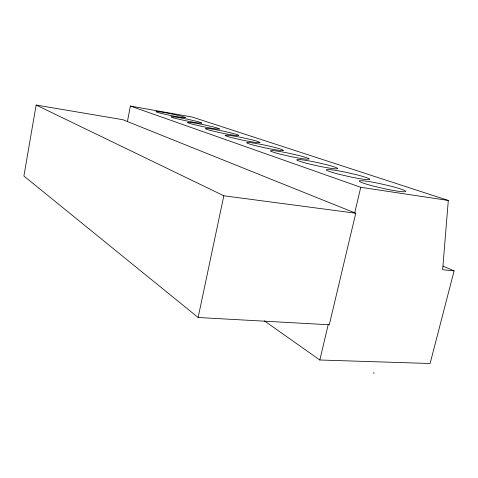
<?xml version="1.0" encoding="UTF-8"?>
<svg xmlns="http://www.w3.org/2000/svg" width="478" height="478" viewBox="0 0 478 478"><rect width="100%" height="100%" fill="white"/><g stroke="black" fill="none" stroke-linecap="round" stroke-linejoin="round"><path stroke-width="0.72" d="M127.459 121.406L130.375 106.05L192.287 117.062L448.304 200.461L442.64 269.723L454.1 270.865L430.11 363.501L319.83 360L264.382 320.863M36.131 105.035L23.9 176.024L198.125 317.5L329.294 324.777L355.757 213.23L122.846 119.697L36.131 105.035L223.829 195.777L355.757 213.23M198.125 317.5L223.829 195.777M319.83 360L328.255 324.442M354.742 212.686L360.759 187.292L130.375 106.05M296.916 159.867L299.282 159.55A21.361 1.661 12.3 0 1 316.125 162.287L326.241 164.623A20.213 1.571 12.3 0 1 337.599 168.405L337.325 168.776L335.658 168.836A21.319 1.661 12.3 0 1 318.408 166.069L307.868 163.625A20.225 1.577 12.3 0 1 296.91 159.867M373.097 372.942L374.322 372.965M360.759 187.292L448.304 200.461M443.136 266.162L454.1 270.865M369.512 179.035L369.434 179.501L367.869 179.626A22.681 1.846 12.5 0 1 349.98 176.824L338.687 174.195A21.516 1.757 12.5 0 1 326.408 169.983L326.767 169.588L328.547 169.523A22.723 1.852 12.5 0 1 346.006 172.301L356.809 174.805A21.504 1.751 12.5 0 1 369.518 179.035M359.701 180.851L359.546 181.347A23.022 1.966 12.7 0 0 373.408 186.103L385.567 188.953A24.264 2.067 12.7 0 0 404.113 191.768L405.547 191.559L405.38 190.979A23.01 1.96 12.7 0 0 391.076 186.217L379.484 183.516A24.318 2.073 12.7 0 0 361.38 180.714L359.701 180.851M309.015 158.881L306.852 159.18A20.136 1.494 12.1 0 1 290.206 156.461L280.323 154.179A19.102 1.422 12.1 0 1 270.488 150.809L273.028 150.606A20.172 1.5 12.1 0 1 289.292 153.301L298.798 155.481A19.09 1.416 12.1 0 1 309.015 158.887M283.263 150.307L280.933 150.498A19.096 1.356 11.9 0 1 264.86 147.822L255.557 145.688A18.11 1.285 11.9 0 1 246.684 142.641L249.355 142.54A19.126 1.356 11.9 0 1 265.063 145.181L274.025 147.23A18.098 1.285 11.9 0 1 283.263 150.307M259.948 142.54L257.487 142.641A18.17 1.231 11.8 0 1 241.958 140.018L233.174 138.011A17.232 1.171 11.8 0 1 225.126 135.25L227.887 135.226A18.2 1.237 11.8 0 1 243.075 137.813L251.553 139.749A17.226 1.165 11.8 0 1 259.948 142.54M238.737 135.477L236.18 135.501A17.345 1.123 11.7 0 1 221.165 132.932L212.847 131.038A16.449 1.064 11.7 0 1 205.51 128.522L208.336 128.564A17.369 1.123 11.7 0 1 223.029 131.097L231.077 132.926A16.437 1.064 11.7 0 1 238.737 135.477M219.354 129.024L216.725 128.988A16.599 1.028 11.6 0 1 202.194 126.467L194.301 124.674A15.738 0.974 11.6 0 1 187.591 122.374L190.459 122.47A16.616 1.028 11.6 0 1 204.686 124.949L212.34 126.682A15.732 0.974 11.6 0 1 219.354 129.024M201.579 123.103L198.902 123.013A15.917 0.944 11.6 0 1 184.825 120.552L177.308 118.849A15.099 0.896 11.6 0 1 171.148 116.734L174.046 116.877A15.941 0.944 11.6 0 1 187.83 119.303L195.126 120.952A15.087 0.896 11.6 0 1 201.579 123.103M185.213 117.648L182.5 117.522A15.302 0.872 11.5 0 1 168.859 115.114L161.689 113.495A14.513 0.825 11.5 0 1 156.013 111.547L158.923 111.727A15.32 0.872 11.5 0 1 172.289 114.099L179.262 115.67A14.501 0.825 11.5 0 1 185.219 117.654"/></g></svg>
